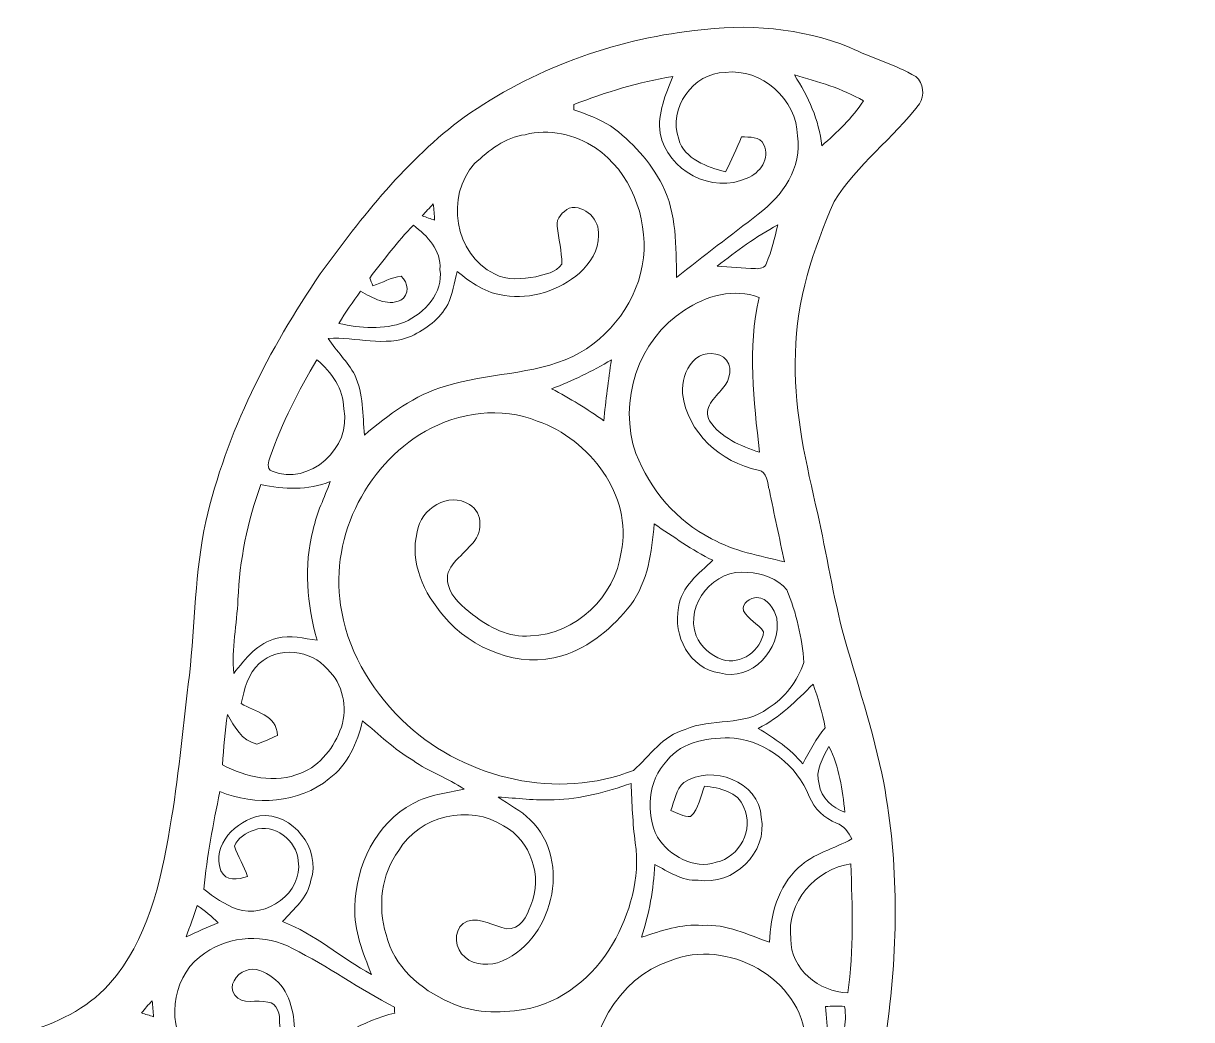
# Model space of a CAD drawing. Header units: centimetres. Extents: x -15.9 to 15.9, y -14 to 14.
# Drawn here: x -2.3 to 15.91, y -1.55 to 13.98 of the extents above; entities that cross this region are included whole.
import ezdxf

# ---------------------------------------------------------------- set-up
doc = ezdxf.new("R2010")
doc.units = ezdxf.units.CM
doc.header["$MEASUREMENT"] = 0
doc.layers.add('Layer 1', color=7, linetype='Continuous')

msp = doc.modelspace()

# ---------------------------------------------------------------- linework, layer by layer
at = {"layer": 'Layer 1', "color": 9, "lineweight": 9}
for points, knots in [([(8.15794, 13.86991), (8.97004, 13.98209), (9.8167, 13.914), (10.58082, 13.60532), (10.58082, 13.60532), (10.91772, 13.44375), (11.28461, 13.34074), (11.6074, 13.15271), (11.6074, 13.15271), (11.72664, 13.05393), (11.74534, 12.85426), (11.66526, 12.7262), (11.66526, 12.7262), (11.25357, 12.19104), (10.693, 11.78076), (10.33317, 11.20432), (10.33317, 11.20432), (10.01108, 10.45713), (9.73803, 9.66515), (9.73133, 8.84282), (9.73133, 8.84282), (9.69605, 8.04202), (9.86644, 7.25356), (10.0453, 6.47815), (10.0453, 6.47815), (10.19629, 5.83081), (10.29401, 5.17146), (10.46017, 4.52729), (10.46017, 4.52729), (10.67783, 3.73319), (10.94947, 2.95249), (11.10575, 2.14251), (11.10575, 2.14251), (11.34141, 0.89121), (11.33153, -0.39713), (11.15973, -1.65621), (11.15973, -1.65621), (11.05178, -2.51945), (10.83623, -3.3693), (10.50391, -4.17433), (10.50391, -4.17433), (10.15502, -5.06757), (9.63361, -5.89624), (8.95698, -6.57816), (8.95698, -6.57816), (8.31352, -7.26961), (7.47673, -7.75079), (6.60537, -8.09687), (6.60537, -8.09687), (6.98319, -8.42495), (7.33315, -8.79959), (7.52823, -9.26809), (7.52823, -9.26809), (7.84432, -10.04808), (7.91664, -10.94767), (7.63336, -11.74918), (7.63336, -11.74918), (7.49225, -12.19968), (7.19944, -12.57891), (6.9338, -12.96203), (6.9338, -12.96203), (7.54799, -12.98355), (8.16217, -12.9518), (8.77707, -12.95638), (8.77707, -12.95638), (10.64538, -12.88477), (12.51651, -12.94968), (14.38553, -12.91864), (14.38553, -12.91864), (14.66845, -12.90065), (14.95562, -12.74824), (15.06462, -12.47449), (15.06462, -12.47449), (15.27841, -11.95203), (15.12036, -11.29833), (14.67304, -10.94696), (14.67304, -10.94696), (14.25324, -10.65133), (13.5879, -10.89299), (13.43726, -11.37947), (13.43726, -11.37947), (13.35542, -11.7333), (13.76534, -12.06139), (14.09307, -11.99753), (14.09307, -11.99753), (14.29874, -11.94215), (14.19961, -11.66381), (14.26276, -11.5174), (14.26276, -11.5174), (14.29275, -11.22918), (14.73584, -11.17838), (14.8526, -11.4345), (14.8526, -11.4345), (15.05298, -11.88288), (14.79934, -12.51612), (14.30051, -12.62548), (14.30051, -12.62548), (13.56567, -12.84808), (12.737, -12.20744), (12.75993, -11.44191), (12.75993, -11.44191), (12.78427, -11.05491), (13.00722, -10.70531), (13.30462, -10.46754), (13.30462, -10.46754), (13.59954, -10.26328), (13.95725, -10.1518), (14.31568, -10.14404), (14.31568, -10.14404), (14.99442, -10.18531), (15.55463, -10.73318), (15.7215, -11.37418), (15.7215, -11.37418), (15.906, -11.95661), (15.83756, -12.64664), (15.42657, -13.11866), (15.42657, -13.11866), (15.10907, -13.50531), (14.57497, -13.58715), (14.10472, -13.5935), (14.10472, -13.5935), (12.39904, -13.60161), (10.69335, -13.58609), (8.98803, -13.59809), (8.98803, -13.59809), (4.61394, -13.70956), (0.2402, -13.86373), (-4.13495, -13.91312), (-4.13495, -13.91312), (-5.56159, -13.93852), (-6.98751, -13.83092), (-8.4138, -13.8923), (-8.4138, -13.8923), (-9.54833, -13.90783), (-10.71426, -14.01225), (-11.81916, -13.68804), (-11.81916, -13.68804), (-12.19698, -13.57092), (-12.56881, -13.41464), (-12.88031, -13.16664), (-12.88031, -13.16664), (-13.37173, -12.79869), (-13.70793, -12.25718), (-13.89385, -11.67827), (-13.89385, -11.67827), (-14.08928, -10.99917), (-14.15173, -10.22835), (-13.83564, -9.57642), (-13.83564, -9.57642), (-13.47369, -8.76644), (-12.72368, -8.19388), (-11.89748, -7.91731), (-11.89748, -7.91731), (-11.64877, -7.83863), (-11.38771, -7.81112), (-11.13936, -7.7321), (-11.13936, -7.7321), (-12.25413, -7.15566), (-13.20734, -6.18376), (-13.55659, -4.95574), (-13.55659, -4.95574), (-13.76261, -4.14576), (-13.65431, -3.29909), (-13.56329, -2.48065), (-13.56329, -2.48065), (-13.46169, -1.45442), (-13.42853, -0.3742), (-13.82717, 0.59735), (-13.82717, 0.59735), (-14.01591, 1.05878), (-14.32953, 1.49023), (-14.78355, 1.71848), (-14.78355, 1.71848), (-15.07918, 1.88675), (-15.40409, 2.00246), (-15.68455, 2.19614), (-15.68455, 2.19614), (-15.80343, 2.27516), (-15.85741, 2.4459), (-15.7872, 2.57326), (-15.7872, 2.57326), (-15.47852, 2.98812), (-15.06718, 3.33561), (-14.57612, 3.51376), (-14.57612, 3.51376), (-13.66983, 3.85984), (-12.7011, 4.04293), (-11.73132, 4.06445), (-11.73132, 4.06445), (-10.87548, 4.09232), (-10.01611, 3.893), (-9.25058, 3.5127), (-9.25058, 3.5127), (-8.81702, 3.27705), (-8.4145, 2.95496), (-8.1598, 2.52563), (-8.1598, 2.52563), (-7.82148, 2.01516), (-7.62393, 1.42955), (-7.30748, 0.90673), (-7.30748, 0.90673), (-6.97587, 0.34088), (-6.64673, -0.2465), (-6.14579, -0.68289), (-6.14579, -0.68289), (-5.06523, -1.63927), (-3.50666, -2.06366), (-2.10119, -1.69219), (-2.10119, -1.69219), (-1.62071, -1.53979), (-1.15927, -1.26814), (-0.85306, -0.86033), (-0.85306, -0.86033), (-0.3059, -0.16042), (-0.1341, 0.74305), (0.00701, 1.59853), (0.00701, 1.59853), (0.12731, 2.33584), (0.19187, 3.0802), (0.28394, 3.82138), (0.28394, 3.82138), (0.37319, 4.61972), (0.3672, 5.43076), (0.5397, 6.21816), (0.5397, 6.21816), (0.86109, 7.60881), (1.52501, 8.90138), (2.32229, 10.07684), (2.32229, 10.07684), (2.97669, 10.96972), (3.67096, 11.85907), (4.56913, 12.52088), (4.56913, 12.52088), (5.62359, 13.2656), (6.8763, 13.72562), (8.15794, 13.86991), (8.15794, 13.86991), (8.15794, 13.86991), (8.15794, 13.86991), (8.15794, 13.86991)], [0, 0, 0, 0, 0.01639344, 0.01639344, 0.01639344, 0.01639344, 0.03278689, 0.03278689, 0.03278689, 0.03278689, 0.04918033, 0.04918033, 0.04918033, 0.04918033, 0.06557377, 0.06557377, 0.06557377, 0.06557377, 0.08196721, 0.08196721, 0.08196721, 0.08196721, 0.09836066, 0.09836066, 0.09836066, 0.09836066, 0.1147541, 0.1147541, 0.1147541, 0.1147541, 0.13114754, 0.13114754, 0.13114754, 0.13114754, 0.14754098, 0.14754098, 0.14754098, 0.14754098, 0.16393443, 0.16393443, 0.16393443, 0.16393443, 0.18032787, 0.18032787, 0.18032787, 0.18032787, 0.19672131, 0.19672131, 0.19672131, 0.19672131, 0.21311475, 0.21311475, 0.21311475, 0.21311475, 0.2295082, 0.2295082, 0.2295082, 0.2295082, 0.24590164, 0.24590164, 0.24590164, 0.24590164, 0.26229508, 0.26229508, 0.26229508, 0.26229508, 0.27868852, 0.27868852, 0.27868852, 0.27868852, 0.29508197, 0.29508197, 0.29508197, 0.29508197, 0.31147541, 0.31147541, 0.31147541, 0.31147541, 0.32786885, 0.32786885, 0.32786885, 0.32786885, 0.3442623, 0.3442623, 0.3442623, 0.3442623, 0.36065574, 0.36065574, 0.36065574, 0.36065574, 0.37704918, 0.37704918, 0.37704918, 0.37704918, 0.39344262, 0.39344262, 0.39344262, 0.39344262, 0.40983607, 0.40983607, 0.40983607, 0.40983607, 0.42622951, 0.42622951, 0.42622951, 0.42622951, 0.44262295, 0.44262295, 0.44262295, 0.44262295, 0.45901639, 0.45901639, 0.45901639, 0.45901639, 0.47540984, 0.47540984, 0.47540984, 0.47540984, 0.49180328, 0.49180328, 0.49180328, 0.49180328, 0.50819672, 0.50819672, 0.50819672, 0.50819672, 0.52459016, 0.52459016, 0.52459016, 0.52459016, 0.54098361, 0.54098361, 0.54098361, 0.54098361, 0.55737705, 0.55737705, 0.55737705, 0.55737705, 0.57377049, 0.57377049, 0.57377049, 0.57377049, 0.59016393, 0.59016393, 0.59016393, 0.59016393, 0.60655738, 0.60655738, 0.60655738, 0.60655738, 0.62295082, 0.62295082, 0.62295082, 0.62295082, 0.63934426, 0.63934426, 0.63934426, 0.63934426, 0.6557377, 0.6557377, 0.6557377, 0.6557377, 0.67213115, 0.67213115, 0.67213115, 0.67213115, 0.68852459, 0.68852459, 0.68852459, 0.68852459, 0.70491803, 0.70491803, 0.70491803, 0.70491803, 0.72131148, 0.72131148, 0.72131148, 0.72131148, 0.73770492, 0.73770492, 0.73770492, 0.73770492, 0.75409836, 0.75409836, 0.75409836, 0.75409836, 0.7704918, 0.7704918, 0.7704918, 0.7704918, 0.78688525, 0.78688525, 0.78688525, 0.78688525, 0.80327869, 0.80327869, 0.80327869, 0.80327869, 0.81967213, 0.81967213, 0.81967213, 0.81967213, 0.83606557, 0.83606557, 0.83606557, 0.83606557, 0.85245902, 0.85245902, 0.85245902, 0.85245902, 0.86885246, 0.86885246, 0.86885246, 0.86885246, 0.8852459, 0.8852459, 0.8852459, 0.8852459, 0.90163934, 0.90163934, 0.90163934, 0.90163934, 0.91803279, 0.91803279, 0.91803279, 0.91803279, 0.93442623, 0.93442623, 0.93442623, 0.93442623, 0.95081967, 0.95081967, 0.95081967, 0.95081967, 0.96721311, 0.96721311, 0.96721311, 0.96721311, 1, 1, 1, 1]), ([(7.91029, 12.17869), (8.00025, 11.86154), (8.35444, 11.74513), (8.63984, 11.6654), (8.63984, 11.6654), (8.73544, 11.84285), (8.81305, 12.02911), (8.89031, 12.21538), (8.89031, 12.21538), (9.01413, 12.19986), (9.181, 12.2302), (9.2392, 12.09014), (9.2392, 12.09014), (9.34151, 11.87812), (9.1757, 11.64388), (8.97744, 11.5705), (8.97744, 11.5705), (8.4384, 11.3158), (7.72755, 11.68621), (7.61995, 12.269), (7.61995, 12.269), (7.57974, 12.57839), (7.70568, 12.87648), (7.82174, 13.15588), (7.82174, 13.15588), (7.29117, 13.06628), (6.7747, 12.9107), (6.27446, 12.71526), (6.27446, 12.71526), (6.27552, 12.6948), (6.27728, 12.65353), (6.27834, 12.63307), (6.27834, 12.63307), (6.47449, 12.56498), (6.67169, 12.49231), (6.84914, 12.38295), (6.84914, 12.38295), (7.18251, 12.14024), (7.46861, 11.82803), (7.657, 11.45902), (7.657, 11.45902), (7.88101, 11.01629), (7.86902, 10.50264), (7.87713, 10.01934), (7.87713, 10.01934), (8.29623, 10.35624), (8.72627, 10.67903), (9.15172, 11.00782), (9.15172, 11.00782), (9.52566, 11.28898), (9.83963, 11.73631), (9.76132, 12.22773), (9.76132, 12.22773), (9.75355, 12.79288), (9.20393, 13.28994), (8.63631, 13.21691), (8.63631, 13.21691), (8.1336, 13.2155), (7.7399, 12.65247), (7.91029, 12.17869), (7.91029, 12.17869), (7.91029, 12.17869), (7.91029, 12.17869), (7.91029, 12.17869)], [0, 0, 0, 0, 0.05882353, 0.05882353, 0.05882353, 0.05882353, 0.11764706, 0.11764706, 0.11764706, 0.11764706, 0.17647059, 0.17647059, 0.17647059, 0.17647059, 0.23529412, 0.23529412, 0.23529412, 0.23529412, 0.29411765, 0.29411765, 0.29411765, 0.29411765, 0.35294118, 0.35294118, 0.35294118, 0.35294118, 0.41176471, 0.41176471, 0.41176471, 0.41176471, 0.47058824, 0.47058824, 0.47058824, 0.47058824, 0.52941176, 0.52941176, 0.52941176, 0.52941176, 0.58823529, 0.58823529, 0.58823529, 0.58823529, 0.64705882, 0.64705882, 0.64705882, 0.64705882, 0.70588235, 0.70588235, 0.70588235, 0.70588235, 0.76470588, 0.76470588, 0.76470588, 0.76470588, 0.82352941, 0.82352941, 0.82352941, 0.82352941, 0.88235294, 0.88235294, 0.88235294, 0.88235294, 1, 1, 1, 1]), ([(9.7144, 13.17776), (9.93206, 12.84121), (10.09822, 12.47643), (10.1402, 12.07392), (10.1402, 12.07392), (10.38044, 12.28064), (10.61645, 12.50783), (10.79002, 12.77347), (10.79002, 12.77347), (10.45805, 12.96785), (10.08199, 13.07298), (9.7144, 13.17776), (9.7144, 13.17776), (9.7144, 13.17776), (9.7144, 13.17776), (9.7144, 13.17776)], [0, 0, 0, 0, 0.2, 0.2, 0.2, 0.2, 0.4, 0.4, 0.4, 0.4, 0.6, 0.6, 0.6, 0.6, 1, 1, 1, 1]), ([(5.51669, 12.24642), (5.20625, 12.20515), (4.9526, 11.99983), (4.72965, 11.79557), (4.72965, 11.79557), (4.27068, 11.29569), (4.41532, 10.37316), (5.03903, 10.07825), (5.03903, 10.07825), (5.23306, 9.96254), (5.47224, 10.00523), (5.68426, 10.02816), (5.68426, 10.02816), (5.82361, 10.07331), (6.00247, 10.09341), (6.08784, 10.22995), (6.08784, 10.22995), (6.09137, 10.43031), (6.0381, 10.62365), (6.01446, 10.8205), (6.01446, 10.8205), (5.99824, 10.94785), (6.10513, 11.0431), (6.20496, 11.10236), (6.20496, 11.10236), (6.45508, 11.15528), (6.68333, 10.91927), (6.65934, 10.67656), (6.65934, 10.67656), (6.66463, 10.44725), (6.52811, 10.23947), (6.36689, 10.08813), (6.36689, 10.08813), (6.04692, 9.81861), (5.61194, 9.67044), (5.19355, 9.73994), (5.19355, 9.73994), (4.91168, 9.77063), (4.67073, 9.93855), (4.45836, 10.11459), (4.45836, 10.11459), (4.41603, 9.94137), (4.38604, 9.76216), (4.31231, 9.59918), (4.31231, 9.59918), (4.18707, 9.37728), (3.9747, 9.21289), (3.74575, 9.10741), (3.74575, 9.10741), (3.33265, 8.92643), (2.87968, 9.10141), (2.44894, 9.0679), (2.44894, 9.0679), (2.57594, 8.8714), (2.75021, 8.70806), (2.86098, 8.50027), (2.86098, 8.50027), (2.99751, 8.20888), (2.9841, 7.87586), (3.01197, 7.56224), (3.01197, 7.56224), (3.38733, 7.88291), (3.7969, 8.18701), (4.27739, 8.32671), (4.27739, 8.32671), (4.92509, 8.53132), (5.63593, 8.49675), (6.25823, 8.78779), (6.25823, 8.78779), (6.84843, 9.07813), (7.28376, 9.66938), (7.36243, 10.32449), (7.36243, 10.32449), (7.42522, 10.96725), (7.16099, 11.67175), (6.61277, 12.03934), (6.61277, 12.03934), (6.29704, 12.25066), (5.88817, 12.34802), (5.51669, 12.24642), (5.51669, 12.24642), (5.51669, 12.24642), (5.51669, 12.24642), (5.51669, 12.24642)], [0, 0, 0, 0, 0.04545455, 0.04545455, 0.04545455, 0.04545455, 0.09090909, 0.09090909, 0.09090909, 0.09090909, 0.13636364, 0.13636364, 0.13636364, 0.13636364, 0.18181818, 0.18181818, 0.18181818, 0.18181818, 0.22727273, 0.22727273, 0.22727273, 0.22727273, 0.27272727, 0.27272727, 0.27272727, 0.27272727, 0.31818182, 0.31818182, 0.31818182, 0.31818182, 0.36363636, 0.36363636, 0.36363636, 0.36363636, 0.40909091, 0.40909091, 0.40909091, 0.40909091, 0.45454545, 0.45454545, 0.45454545, 0.45454545, 0.5, 0.5, 0.5, 0.5, 0.54545455, 0.54545455, 0.54545455, 0.54545455, 0.59090909, 0.59090909, 0.59090909, 0.59090909, 0.63636364, 0.63636364, 0.63636364, 0.63636364, 0.68181818, 0.68181818, 0.68181818, 0.68181818, 0.72727273, 0.72727273, 0.72727273, 0.72727273, 0.77272727, 0.77272727, 0.77272727, 0.77272727, 0.81818182, 0.81818182, 0.81818182, 0.81818182, 0.86363636, 0.86363636, 0.86363636, 0.86363636, 0.90909091, 0.90909091, 0.90909091, 0.90909091, 1, 1, 1, 1]), ([(3.91438, 10.9796), (3.97823, 10.95773), (4.04244, 10.93621), (4.10699, 10.91504), (4.10699, 10.91504), (4.10241, 10.999), (4.095, 11.08261), (4.08406, 11.16587), (4.08406, 11.16587), (4.0255, 11.10589), (3.96871, 11.04345), (3.91438, 10.9796), (3.91438, 10.9796), (3.91438, 10.9796), (3.91438, 10.9796), (3.91438, 10.9796)], [0, 0, 0, 0, 0.2, 0.2, 0.2, 0.2, 0.4, 0.4, 0.4, 0.4, 0.6, 0.6, 0.6, 0.6, 1, 1, 1, 1]), ([(3.77468, 10.83496), (3.52667, 10.57849), (3.30936, 10.29486), (3.09452, 10.01122), (3.09452, 10.01122), (3.1111, 9.97136), (3.12804, 9.9315), (3.14532, 9.89163), (3.14532, 9.89163), (3.29243, 9.93643), (3.4286, 10.02569), (3.58453, 10.0398), (3.58453, 10.0398), (3.69848, 9.94737), (3.71788, 9.74417), (3.57889, 9.66515), (3.57889, 9.66515), (3.35946, 9.56566), (3.14003, 9.70431), (2.952, 9.80625), (2.952, 9.80625), (2.83135, 9.64432), (2.7174, 9.47712), (2.61404, 9.3039), (2.61404, 9.3039), (2.94918, 9.22806), (3.31007, 9.20089), (3.63851, 9.32331), (3.63851, 9.32331), (3.9486, 9.46583), (4.24458, 9.77945), (4.18954, 10.14634), (4.18954, 10.14634), (4.21247, 10.44267), (3.99234, 10.67056), (3.77468, 10.83496), (3.77468, 10.83496), (3.77468, 10.83496), (3.77468, 10.83496), (3.77468, 10.83496)], [0, 0, 0, 0, 0.09090909, 0.09090909, 0.09090909, 0.09090909, 0.18181818, 0.18181818, 0.18181818, 0.18181818, 0.27272727, 0.27272727, 0.27272727, 0.27272727, 0.36363636, 0.36363636, 0.36363636, 0.36363636, 0.45454545, 0.45454545, 0.45454545, 0.45454545, 0.54545455, 0.54545455, 0.54545455, 0.54545455, 0.63636364, 0.63636364, 0.63636364, 0.63636364, 0.72727273, 0.72727273, 0.72727273, 0.72727273, 0.81818182, 0.81818182, 0.81818182, 0.81818182, 1, 1, 1, 1]), ([(8.51072, 10.19855), (8.70898, 10.18338), (8.90795, 10.16609), (9.10797, 10.15797), (9.10797, 10.15797), (9.17288, 10.15445), (9.25473, 10.17174), (9.27836, 10.24194), (9.27836, 10.24194), (9.36021, 10.43279), (9.40889, 10.6367), (9.45369, 10.83884), (9.45369, 10.83884), (9.11714, 10.66139), (8.81234, 10.4289), (8.51072, 10.19855), (8.51072, 10.19855), (8.51072, 10.19855), (8.51072, 10.19855), (8.51072, 10.19855)], [0, 0, 0, 0, 0.16666667, 0.16666667, 0.16666667, 0.16666667, 0.33333333, 0.33333333, 0.33333333, 0.33333333, 0.5, 0.5, 0.5, 0.5, 0.66666667, 0.66666667, 0.66666667, 0.66666667, 1, 1, 1, 1]), ([(8.00272, 9.51028), (7.27459, 9.05273), (6.96273, 8.08082), (7.24354, 7.27614), (7.24354, 7.27614), (7.46262, 6.7131), (7.88101, 6.22274), (8.42323, 5.94828), (8.42323, 5.94828), (8.77389, 5.75355), (9.17218, 5.68088), (9.55776, 5.58668), (9.55776, 5.58668), (9.48227, 5.95992), (9.3976, 6.3314), (9.32422, 6.70534), (9.32422, 6.70534), (9.28965, 6.80941), (9.29706, 6.99497), (9.15172, 7.01861), (9.15172, 7.01861), (8.56716, 7.12938), (8.04399, 7.60598), (7.9692, 8.21029), (7.9692, 8.21029), (7.96003, 8.38809), (8.00413, 8.57999), (8.1336, 8.70912), (8.1336, 8.70912), (8.24155, 8.85094), (8.46274, 8.87069), (8.60914, 8.78002), (8.60914, 8.78002), (8.76507, 8.65973), (8.71992, 8.4142), (8.5915, 8.2872), (8.5915, 8.2872), (8.4832, 8.15103), (8.27542, 7.98169), (8.39148, 7.78696), (8.39148, 7.78696), (8.56046, 7.52273), (8.88114, 7.39008), (9.169, 7.29695), (9.169, 7.29695), (9.08257, 8.09776), (8.98203, 8.91373), (9.16371, 9.71029), (9.16371, 9.71029), (8.77777, 9.85776), (8.33468, 9.735), (8.00272, 9.51028), (8.00272, 9.51028), (8.00272, 9.51028), (8.00272, 9.51028), (8.00272, 9.51028)], [0, 0, 0, 0, 0.06666667, 0.06666667, 0.06666667, 0.06666667, 0.13333333, 0.13333333, 0.13333333, 0.13333333, 0.2, 0.2, 0.2, 0.2, 0.26666667, 0.26666667, 0.26666667, 0.26666667, 0.33333333, 0.33333333, 0.33333333, 0.33333333, 0.4, 0.4, 0.4, 0.4, 0.46666667, 0.46666667, 0.46666667, 0.46666667, 0.53333333, 0.53333333, 0.53333333, 0.53333333, 0.6, 0.6, 0.6, 0.6, 0.66666667, 0.66666667, 0.66666667, 0.66666667, 0.73333333, 0.73333333, 0.73333333, 0.73333333, 0.8, 0.8, 0.8, 0.8, 0.86666667, 0.86666667, 0.86666667, 0.86666667, 1, 1, 1, 1]), ([(2.27255, 8.73805), (1.97833, 8.25933), (1.73209, 7.75027), (1.54124, 7.22181), (1.54124, 7.22181), (1.52078, 7.14702), (1.47527, 7.03801), (1.57229, 6.99921), (1.57229, 6.99921), (2.15049, 6.76143), (2.82324, 7.36998), (2.68989, 7.97181), (2.68989, 7.97181), (2.68847, 8.28438), (2.49939, 8.54261), (2.27255, 8.73805), (2.27255, 8.73805), (2.27255, 8.73805), (2.27255, 8.73805), (2.27255, 8.73805)], [0, 0, 0, 0, 0.16666667, 0.16666667, 0.16666667, 0.16666667, 0.33333333, 0.33333333, 0.33333333, 0.33333333, 0.5, 0.5, 0.5, 0.5, 0.66666667, 0.66666667, 0.66666667, 0.66666667, 1, 1, 1, 1]), ([(5.9305, 8.28543), (6.21131, 8.13374), (6.48613, 7.97252), (6.74436, 7.78449), (6.74436, 7.78449), (6.77188, 8.1034), (6.81668, 8.41984), (6.86113, 8.73664), (6.86113, 8.73664), (6.56444, 8.55848), (6.2547, 8.40713), (5.9305, 8.28543), (5.9305, 8.28543), (5.9305, 8.28543), (5.9305, 8.28543), (5.9305, 8.28543)], [0, 0, 0, 0, 0.2, 0.2, 0.2, 0.2, 0.4, 0.4, 0.4, 0.4, 0.6, 0.6, 0.6, 0.6, 1, 1, 1, 1]), ([(3.96518, 7.62292), (3.00492, 7.07788), (2.44224, 5.89501), (2.65814, 4.80774), (2.65814, 4.80774), (2.78055, 4.12301), (3.17742, 3.50882), (3.6819, 3.04104), (3.6819, 3.04104), (4.61429, 2.19755), (6.02328, 1.86947), (7.2065, 2.33654), (7.2065, 2.33654), (7.4605, 2.56091), (7.66264, 2.88088), (8.01048, 2.97366), (8.01048, 2.97366), (8.42252, 3.15428), (8.93511, 3.01882), (9.30482, 3.30386), (9.30482, 3.30386), (9.5694, 3.46437), (9.75814, 3.7286), (9.86362, 4.01577), (9.86362, 4.01577), (9.83011, 4.40346), (9.74826, 4.79152), (9.59586, 5.15065), (9.59586, 5.15065), (9.45299, 5.32916), (9.20992, 5.41241), (8.98697, 5.42017), (8.98697, 5.42017), (8.47297, 5.49778), (7.9999, 4.92204), (8.18122, 4.43592), (8.18122, 4.43592), (8.2539, 4.26165), (8.413, 4.13007), (8.58798, 4.0648), (8.58798, 4.0648), (8.87725, 3.97202), (9.20005, 4.20662), (9.23497, 4.4966), (9.23497, 4.4966), (9.14819, 4.62324), (8.99014, 4.68781), (8.91959, 4.82503), (8.91959, 4.82503), (8.88995, 4.94533), (9.02683, 5.02576), (9.12949, 5.03141), (9.12949, 5.03141), (9.29741, 5.02259), (9.39654, 4.85255), (9.44135, 4.70897), (9.44135, 4.70897), (9.51014, 4.22602), (9.05188, 3.71343), (8.54635, 3.85455), (8.54635, 3.85455), (8.08809, 3.9191), (7.80975, 4.44298), (7.90994, 4.87619), (7.90994, 4.87619), (7.94839, 5.20038), (8.22532, 5.40148), (8.44334, 5.61208), (8.44334, 5.61208), (8.11702, 5.76484), (7.8288, 5.98356), (7.52717, 6.17794), (7.52717, 6.17794), (7.49437, 5.74155), (7.43087, 5.27836), (7.1624, 4.91782), (7.1624, 4.91782), (6.88865, 4.56187), (6.52387, 4.25706), (6.09137, 4.11913), (6.09137, 4.11913), (5.42674, 3.92369), (4.68449, 4.21896), (4.25022, 4.73931), (4.25022, 4.73931), (3.94154, 5.09314), (3.71118, 5.58139), (3.83641, 6.05694), (3.83641, 6.05694), (3.88192, 6.41218), (4.33101, 6.69582), (4.64957, 6.47851), (4.64957, 6.47851), (4.87464, 6.35327), (4.85312, 6.01249), (4.67461, 5.85409), (4.67461, 5.85409), (4.53244, 5.66677), (4.23611, 5.51154), (4.31937, 5.23179), (4.31937, 5.23179), (4.36629, 5.02752), (4.54444, 4.891), (4.6979, 4.76436), (4.6979, 4.76436), (4.95331, 4.56645), (5.26728, 4.40276), (5.6003, 4.4324), (5.6003, 4.4324), (6.3048, 4.45462), (6.91934, 5.04693), (7.01424, 5.73697), (7.01424, 5.73697), (7.19486, 6.63126), (6.52458, 7.49451), (5.70649, 7.78131), (5.70649, 7.78131), (5.14628, 8.01309), (4.48341, 7.91925), (3.96518, 7.62292), (3.96518, 7.62292), (3.96518, 7.62292), (3.96518, 7.62292), (3.96518, 7.62292)], [0, 0, 0, 0, 0.03125, 0.03125, 0.03125, 0.03125, 0.0625, 0.0625, 0.0625, 0.0625, 0.09375, 0.09375, 0.09375, 0.09375, 0.125, 0.125, 0.125, 0.125, 0.15625, 0.15625, 0.15625, 0.15625, 0.1875, 0.1875, 0.1875, 0.1875, 0.21875, 0.21875, 0.21875, 0.21875, 0.25, 0.25, 0.25, 0.25, 0.28125, 0.28125, 0.28125, 0.28125, 0.3125, 0.3125, 0.3125, 0.3125, 0.34375, 0.34375, 0.34375, 0.34375, 0.375, 0.375, 0.375, 0.375, 0.40625, 0.40625, 0.40625, 0.40625, 0.4375, 0.4375, 0.4375, 0.4375, 0.46875, 0.46875, 0.46875, 0.46875, 0.5, 0.5, 0.5, 0.5, 0.53125, 0.53125, 0.53125, 0.53125, 0.5625, 0.5625, 0.5625, 0.5625, 0.59375, 0.59375, 0.59375, 0.59375, 0.625, 0.625, 0.625, 0.625, 0.65625, 0.65625, 0.65625, 0.65625, 0.6875, 0.6875, 0.6875, 0.6875, 0.71875, 0.71875, 0.71875, 0.71875, 0.75, 0.75, 0.75, 0.75, 0.78125, 0.78125, 0.78125, 0.78125, 0.8125, 0.8125, 0.8125, 0.8125, 0.84375, 0.84375, 0.84375, 0.84375, 0.875, 0.875, 0.875, 0.875, 0.90625, 0.90625, 0.90625, 0.90625, 0.9375, 0.9375, 0.9375, 0.9375, 1, 1, 1, 1]), ([(1.39837, 6.79142), (1.18635, 6.21675), (1.06605, 5.61032), (1.041, 4.99824), (1.041, 4.99824), (1.02513, 4.61513), (0.9387, 4.23167), (0.9768, 3.84714), (0.9768, 3.84714), (1.15319, 4.07856), (1.3518, 4.32833), (1.6506, 4.39571), (1.6506, 4.39571), (1.85909, 4.45179), (2.06723, 4.39006), (2.27467, 4.36678), (2.27467, 4.36678), (2.11803, 4.92628), (2.06053, 5.52177), (2.21505, 6.08939), (2.21505, 6.08939), (2.26338, 6.35257), (2.39214, 6.58787), (2.47857, 6.83799), (2.47857, 6.83799), (2.13391, 6.70146), (1.75608, 6.71205), (1.39837, 6.79142), (1.39837, 6.79142), (1.39837, 6.79142), (1.39837, 6.79142), (1.39837, 6.79142)], [0, 0, 0, 0, 0.11111111, 0.11111111, 0.11111111, 0.11111111, 0.22222222, 0.22222222, 0.22222222, 0.22222222, 0.33333333, 0.33333333, 0.33333333, 0.33333333, 0.44444444, 0.44444444, 0.44444444, 0.44444444, 0.55555556, 0.55555556, 0.55555556, 0.55555556, 0.66666667, 0.66666667, 0.66666667, 0.66666667, 0.77777778, 0.77777778, 0.77777778, 0.77777778, 1, 1, 1, 1]), ([(1.37367, 4.00412), (1.1927, 3.84643), (1.14296, 3.59949), (1.0918, 3.37724), (1.0918, 3.37724), (1.30735, 3.24424), (1.64849, 3.20508), (1.65484, 2.87982), (1.65484, 2.87982), (1.54865, 2.8329), (1.44387, 2.7814), (1.33345, 2.74682), (1.33345, 2.74682), (1.09533, 2.79903), (0.98597, 3.0174), (0.87978, 3.20931), (0.87978, 3.20931), (0.8371, 2.94967), (0.81699, 2.68685), (0.79864, 2.42438), (0.79864, 2.42438), (1.16765, 2.22612), (1.62062, 2.12347), (2.01961, 2.29421), (2.01961, 2.29421), (2.33323, 2.41063), (2.54172, 2.70414), (2.65249, 3.00823), (2.65249, 3.00823), (2.75444, 3.31762), (2.67648, 3.68803), (2.43553, 3.91275), (2.43553, 3.91275), (2.17906, 4.2172), (1.67353, 4.274), (1.37367, 4.00412), (1.37367, 4.00412), (1.37367, 4.00412), (1.37367, 4.00412), (1.37367, 4.00412)], [0, 0, 0, 0, 0.09090909, 0.09090909, 0.09090909, 0.09090909, 0.18181818, 0.18181818, 0.18181818, 0.18181818, 0.27272727, 0.27272727, 0.27272727, 0.27272727, 0.36363636, 0.36363636, 0.36363636, 0.36363636, 0.45454545, 0.45454545, 0.45454545, 0.45454545, 0.54545455, 0.54545455, 0.54545455, 0.54545455, 0.63636364, 0.63636364, 0.63636364, 0.63636364, 0.72727273, 0.72727273, 0.72727273, 0.72727273, 0.81818182, 0.81818182, 0.81818182, 0.81818182, 1, 1, 1, 1]), ([(9.15136, 2.99024), (9.4036, 2.83431), (9.65619, 2.67309), (9.84351, 2.4385), (9.84351, 2.4385), (9.94652, 2.63499), (10.05306, 2.83043), (10.19629, 3.00153), (10.19629, 3.00153), (10.14549, 3.23154), (10.08552, 3.45943), (10.00579, 3.68063), (10.00579, 3.68063), (9.74615, 3.42098), (9.48368, 3.15746), (9.15136, 2.99024), (9.15136, 2.99024), (9.15136, 2.99024), (9.15136, 2.99024), (9.15136, 2.99024)], [0, 0, 0, 0, 0.16666667, 0.16666667, 0.16666667, 0.16666667, 0.33333333, 0.33333333, 0.33333333, 0.33333333, 0.5, 0.5, 0.5, 0.5, 0.66666667, 0.66666667, 0.66666667, 0.66666667, 1, 1, 1, 1]), ([(2.98128, 3.10772), (2.90296, 2.76552), (2.75409, 2.42227), (2.46305, 2.20813), (2.46305, 2.20813), (1.98892, 1.81655), (1.31476, 1.78021), (0.75878, 2.00423), (0.75878, 2.00423), (0.65224, 1.50328), (0.56087, 0.99599), (0.50972, 0.48622), (0.50972, 0.48622), (0.666, 0.35816), (0.83498, 0.24175), (1.02654, 0.17225), (1.02654, 0.17225), (1.48303, 0.01879), (2.05559, 0.43013), (1.98186, 0.92508), (1.98186, 0.92508), (1.95822, 1.24293), (1.6058, 1.51951), (1.29324, 1.40521), (1.29324, 1.40521), (1.16694, 1.36429), (1.03465, 1.2828), (0.98809, 1.15227), (0.98809, 1.15227), (1.03712, 0.98823), (1.14366, 0.84782), (1.18705, 0.6806), (1.18705, 0.6806), (1.04453, 0.6351), (0.84768, 0.59876), (0.77607, 0.77233), (0.77607, 0.77233), (0.6219, 1.17379), (1.01243, 1.55514), (1.38249, 1.62675), (1.38249, 1.62675), (1.89402, 1.68602), (2.34275, 1.10535), (2.1773, 0.62345), (2.1773, 0.62345), (2.13285, 0.34864), (1.90813, 0.17543), (1.73703, -0.02107), (1.73703, -0.02107), (2.24539, -0.21369), (2.64896, -0.59257), (3.12451, -0.84551), (3.12451, -0.84551), (2.98622, -0.50826), (2.84546, -0.16148), (2.86416, 0.21106), (2.86416, 0.21106), (2.87509, 0.84782), (3.18977, 1.51351), (3.76974, 1.81761), (3.76974, 1.81761), (4.01245, 1.9566), (4.29644, 1.98518), (4.56525, 2.04162), (4.56525, 2.04162), (4.31372, 2.2166), (4.01527, 2.31044), (3.76797, 2.49282), (3.76797, 2.49282), (3.47764, 2.6611), (3.24022, 2.89817), (2.98128, 3.10772), (2.98128, 3.10772), (2.98128, 3.10772), (2.98128, 3.10772), (2.98128, 3.10772)], [0, 0, 0, 0, 0.05, 0.05, 0.05, 0.05, 0.1, 0.1, 0.1, 0.1, 0.15, 0.15, 0.15, 0.15, 0.2, 0.2, 0.2, 0.2, 0.25, 0.25, 0.25, 0.25, 0.3, 0.3, 0.3, 0.3, 0.35, 0.35, 0.35, 0.35, 0.4, 0.4, 0.4, 0.4, 0.45, 0.45, 0.45, 0.45, 0.5, 0.5, 0.5, 0.5, 0.55, 0.55, 0.55, 0.55, 0.6, 0.6, 0.6, 0.6, 0.65, 0.65, 0.65, 0.65, 0.7, 0.7, 0.7, 0.7, 0.75, 0.75, 0.75, 0.75, 0.8, 0.8, 0.8, 0.8, 0.85, 0.85, 0.85, 0.85, 0.9, 0.9, 0.9, 0.9, 1, 1, 1, 1]), ([(7.72755, 2.484), (7.42557, 2.17285), (7.39171, 1.67085), (7.57903, 1.29338), (7.57903, 1.29338), (7.772, 1.00622), (8.14348, 0.78185), (8.49484, 0.90391), (8.49484, 0.90391), (8.85785, 0.98152), (9.09069, 1.4172), (8.92629, 1.75728), (8.92629, 1.75728), (8.83986, 2.00952), (8.54317, 2.06173), (8.31422, 2.09101), (8.31422, 2.09101), (8.24402, 1.93226), (8.23097, 1.73717), (8.09691, 1.61441), (8.09691, 1.61441), (7.98579, 1.61405), (7.8863, 1.66944), (7.78717, 1.71107), (7.78717, 1.71107), (7.8482, 1.8543), (7.86372, 2.04091), (7.99178, 2.1464), (7.99178, 2.1464), (8.4257, 2.43955), (9.16583, 2.16509), (9.19758, 1.60629), (9.19758, 1.60629), (9.30553, 1.05314), (8.75943, 0.52962), (8.21333, 0.62416), (8.21333, 0.62416), (7.95933, 0.60934), (7.75013, 0.75892), (7.53635, 0.86899), (7.53635, 0.86899), (7.52188, 0.48199), (7.44886, 0.10205), (7.33174, -0.26625), (7.33174, -0.26625), (7.64006, -0.16642), (7.95157, -0.05141), (8.28318, -0.08245), (8.28318, -0.08245), (8.65606, -0.05353), (8.98838, -0.22639), (9.3281, -0.34492), (9.3281, -0.34492), (9.33551, 0.07771), (9.45828, 0.52609), (9.7779, 0.82066), (9.7779, 0.82066), (10.01285, 1.04185), (10.33423, 1.11523), (10.61045, 1.26763), (10.61045, 1.26763), (10.55577, 1.37099), (10.48592, 1.47188), (10.37162, 1.51316), (10.37162, 1.51316), (10.1843, 1.59465), (10.02096, 1.73506), (9.94617, 1.92908), (9.94617, 1.92908), (9.75285, 2.41098), (9.29353, 2.77998), (8.7753, 2.83925), (8.7753, 2.83925), (8.40524, 2.85407), (7.9685, 2.8015), (7.72755, 2.484), (7.72755, 2.484), (7.72755, 2.484), (7.72755, 2.484), (7.72755, 2.484)], [0, 0, 0, 0, 0.04761905, 0.04761905, 0.04761905, 0.04761905, 0.0952381, 0.0952381, 0.0952381, 0.0952381, 0.14285714, 0.14285714, 0.14285714, 0.14285714, 0.19047619, 0.19047619, 0.19047619, 0.19047619, 0.23809524, 0.23809524, 0.23809524, 0.23809524, 0.28571429, 0.28571429, 0.28571429, 0.28571429, 0.33333333, 0.33333333, 0.33333333, 0.33333333, 0.38095238, 0.38095238, 0.38095238, 0.38095238, 0.42857143, 0.42857143, 0.42857143, 0.42857143, 0.47619048, 0.47619048, 0.47619048, 0.47619048, 0.52380952, 0.52380952, 0.52380952, 0.52380952, 0.57142857, 0.57142857, 0.57142857, 0.57142857, 0.61904762, 0.61904762, 0.61904762, 0.61904762, 0.66666667, 0.66666667, 0.66666667, 0.66666667, 0.71428571, 0.71428571, 0.71428571, 0.71428571, 0.76190476, 0.76190476, 0.76190476, 0.76190476, 0.80952381, 0.80952381, 0.80952381, 0.80952381, 0.85714286, 0.85714286, 0.85714286, 0.85714286, 0.9047619, 0.9047619, 0.9047619, 0.9047619, 1, 1, 1, 1]), ([(10.24991, 2.70978), (10.16031, 2.5274), (10.03049, 2.33478), (10.09928, 2.11958), (10.09928, 2.11958), (10.12679, 1.9058), (10.30989, 1.75411), (10.50144, 1.68179), (10.50144, 1.68179), (10.46087, 2.03104), (10.41678, 2.3951), (10.24991, 2.70978), (10.24991, 2.70978), (10.24991, 2.70978), (10.24991, 2.70978), (10.24991, 2.70978)], [0, 0, 0, 0, 0.2, 0.2, 0.2, 0.2, 0.4, 0.4, 0.4, 0.4, 0.6, 0.6, 0.6, 0.6, 1, 1, 1, 1]), ([(5.9686, 1.87864), (5.67685, 1.86417), (5.38687, 1.90368), (5.09654, 1.91991), (5.09654, 1.91991), (5.26305, 1.8035), (5.45002, 1.71283), (5.59395, 1.56678), (5.59395, 1.56678), (6.26352, 0.93178), (5.94885, -0.36644), (5.0863, -0.66384), (5.0863, -0.66384), (4.89545, -0.71075), (4.65415, -0.68782), (4.52715, -0.52202), (4.52715, -0.52202), (4.40297, -0.36962), (4.41356, -0.09163), (4.61711, -0.01402), (4.61711, -0.01402), (4.82772, 0.05054), (5.02422, -0.09762), (5.22742, -0.1322), (5.22742, -0.1322), (5.43062, -0.16148), (5.5555, 0.06853), (5.60348, 0.23399), (5.60348, 0.23399), (5.79398, 0.67743), (5.60912, 1.24258), (5.18014, 1.47118), (5.18014, 1.47118), (4.65204, 1.81478), (3.86675, 1.63169), (3.54784, 1.087), (3.54784, 1.087), (3.26985, 0.71553), (3.21729, 0.21529), (3.34958, -0.22251), (3.34958, -0.22251), (3.46564, -0.71851), (3.88474, -1.08152), (4.337, -1.27802), (4.337, -1.27802), (4.69437, -1.45442), (5.11135, -1.45054), (5.49659, -1.39127), (5.49659, -1.39127), (6.08502, -1.29107), (6.58667, -0.88291), (6.87912, -0.3735), (6.87912, -0.3735), (7.14829, 0.1017), (7.31692, 0.65556), (7.23366, 1.20554), (7.23366, 1.20554), (7.19098, 1.51281), (7.18427, 1.82396), (7.16875, 2.13299), (7.16875, 2.13299), (6.78175, 1.99858), (6.381, 1.88781), (5.9686, 1.87864), (5.9686, 1.87864), (5.9686, 1.87864), (5.9686, 1.87864), (5.9686, 1.87864)], [0, 0, 0, 0, 0.05555556, 0.05555556, 0.05555556, 0.05555556, 0.11111111, 0.11111111, 0.11111111, 0.11111111, 0.16666667, 0.16666667, 0.16666667, 0.16666667, 0.22222222, 0.22222222, 0.22222222, 0.22222222, 0.27777778, 0.27777778, 0.27777778, 0.27777778, 0.33333333, 0.33333333, 0.33333333, 0.33333333, 0.38888889, 0.38888889, 0.38888889, 0.38888889, 0.44444444, 0.44444444, 0.44444444, 0.44444444, 0.5, 0.5, 0.5, 0.5, 0.55555556, 0.55555556, 0.55555556, 0.55555556, 0.61111111, 0.61111111, 0.61111111, 0.61111111, 0.66666667, 0.66666667, 0.66666667, 0.66666667, 0.72222222, 0.72222222, 0.72222222, 0.72222222, 0.77777778, 0.77777778, 0.77777778, 0.77777778, 0.83333333, 0.83333333, 0.83333333, 0.83333333, 0.88888889, 0.88888889, 0.88888889, 0.88888889, 1, 1, 1, 1]), ([(9.66007, -0.29377), (9.64807, -0.76049), (10.10139, -1.12138), (10.54554, -1.13091), (10.54554, -1.13091), (10.64749, -0.46663), (10.61469, 0.20965), (10.59528, 0.87851), (10.59528, 0.87851), (10.04671, 0.80655), (9.58316, 0.26856), (9.66007, -0.29377), (9.66007, -0.29377), (9.66007, -0.29377), (9.66007, -0.29377), (9.66007, -0.29377)], [0, 0, 0, 0, 0.2, 0.2, 0.2, 0.2, 0.4, 0.4, 0.4, 0.4, 0.6, 0.6, 0.6, 0.6, 1, 1, 1, 1]), ([(0.40741, 0.22764), (0.35167, 0.0643), (0.29064, -0.09692), (0.23526, -0.26025), (0.23526, -0.26025), (0.3993, -0.18511), (0.56228, -0.1068), (0.73126, -0.04224), (0.73126, -0.04224), (0.63531, 0.06148), (0.52171, 0.1465), (0.40741, 0.22764), (0.40741, 0.22764), (0.40741, 0.22764), (0.40741, 0.22764), (0.40741, 0.22764)], [0, 0, 0, 0, 0.2, 0.2, 0.2, 0.2, 0.4, 0.4, 0.4, 0.4, 0.6, 0.6, 0.6, 0.6, 1, 1, 1, 1]), ([(0.52489, -0.51179), (0.04617, -0.82189), (-0.0893, -1.53344), (0.22256, -2.00439), (0.22256, -2.00439), (0.3933, -2.21642), (0.65118, -2.42738), (0.94364, -2.3734), (0.94364, -2.3734), (1.35568, -2.40092), (1.75926, -2.0238), (1.68835, -1.60082), (1.68835, -1.60082), (1.70105, -1.48229), (1.65519, -1.28437), (1.50596, -1.2752), (1.50596, -1.2752), (1.34122, -1.23357), (1.10627, -1.32601), (0.9902, -1.16654), (0.9902, -1.16654), (0.8819, -1.03072), (1.01525, -0.83387), (1.15812, -0.7873), (1.15812, -0.7873), (1.30559, -0.72417), (1.46328, -0.8046), (1.58146, -0.89243), (1.58146, -0.89243), (1.84075, -1.08293), (1.92224, -1.43255), (1.92365, -1.7377), (1.92365, -1.7377), (1.91589, -2.17867), (1.5617, -2.56143), (1.13484, -2.64081), (1.13484, -2.64081), (0.76125, -2.73183), (0.41235, -2.55861), (0.08956, -2.39951), (0.08956, -2.39951), (-0.00957, -2.68843), (-0.14892, -3.00064), (-0.43185, -3.14987), (-0.43185, -3.14987), (-0.67068, -3.31285), (-0.97689, -3.34107), (-1.25664, -3.31038), (-1.25664, -3.31038), (-1.60342, -3.27687), (-1.85001, -3.00346), (-2.13576, -2.83554), (-2.13576, -2.83554), (-2.18833, -3.22677), (-2.24477, -3.6233), (-2.20985, -4.01911), (-2.20985, -4.01911), (-2.17951, -4.27523), (-1.97807, -4.48866), (-1.73783, -4.56874), (-1.73783, -4.56874), (-1.42068, -4.68197), (-1.0224, -4.44562), (-0.99276, -4.10659), (-0.99276, -4.10659), (-0.95995, -3.93762), (-1.0806, -3.80639), (-1.18397, -3.69525), (-1.18397, -3.69525), (-1.33496, -3.57426), (-1.57626, -3.6106), (-1.69056, -3.7637), (-1.69056, -3.7637), (-1.7149, -3.84871), (-1.67292, -3.93338), (-1.66339, -4.0177), (-1.66339, -4.0177), (-1.64117, -4.1006), (-1.70361, -4.16975), (-1.73889, -4.23854), (-1.73889, -4.23854), (-1.79992, -4.19126), (-1.92198, -4.09672), (-1.98301, -4.04944), (-1.98301, -4.04944), (-1.92198, -3.91151), (-1.89517, -3.7443), (-1.78334, -3.63458), (-1.78334, -3.63458), (-1.63835, -3.52346), (-1.45314, -3.43597), (-1.26546, -3.49171), (-1.26546, -3.49171), (-0.8827, -3.57885), (-0.70172, -4.08014), (-0.90245, -4.40964), (-0.90245, -4.40964), (-1.03404, -4.64988), (-1.31696, -4.7416), (-1.56109, -4.82344), (-1.56109, -4.82344), (-1.41715, -5.09261), (-1.30003, -5.38225), (-1.27287, -5.68846), (-1.27287, -5.68846), (-0.96701, -5.51771), (-0.63787, -5.34026), (-0.27627, -5.35967), (-0.27627, -5.35967), (0.01019, -5.38577), (0.30758, -5.43128), (0.55452, -5.59038), (0.55452, -5.59038), (0.87237, -5.77136), (1.07769, -6.08498), (1.27137, -6.38484), (1.27137, -6.38484), (1.3839, -6.20528), (1.44176, -5.99925), (1.51796, -5.80346), (1.51796, -5.80346), (1.6499, -5.41646), (1.85945, -5.02065), (1.75538, -4.60155), (1.75538, -4.60155), (1.6827, -4.39411), (1.57546, -4.17081), (1.36732, -4.07097), (1.36732, -4.07097), (1.02301, -3.85683), (0.48185, -3.96408), (0.30899, -4.35072), (0.30899, -4.35072), (0.15976, -4.64176), (0.31816, -5.01677), (0.60321, -5.15153), (0.60321, -5.15153), (0.78665, -5.19986), (0.98032, -5.12789), (1.1359, -5.03053), (1.1359, -5.03053), (1.10521, -4.90247), (1.07099, -4.77547), (1.03818, -4.64811), (1.03818, -4.64811), (1.13202, -4.61778), (1.22515, -4.58991), (1.32287, -4.57191), (1.32287, -4.57191), (1.5236, -4.68763), (1.45128, -4.99948), (1.29042, -5.12013), (1.29042, -5.12013), (1.05547, -5.34803), (0.68329, -5.40764), (0.39542, -5.25172), (0.39542, -5.25172), (0.09344, -5.05099), (-0.06143, -4.62025), (0.10226, -4.2844), (0.10226, -4.2844), (0.21691, -3.93409), (0.58909, -3.7256), (0.94328, -3.71749), (0.94328, -3.71749), (1.17964, -3.72207), (1.40331, -3.80356), (1.61532, -3.90058), (1.61532, -3.90058), (1.62944, -3.29451), (1.81182, -2.68985), (2.18824, -2.20829), (2.18824, -2.20829), (2.53184, -1.83189), (2.99116, -1.57154), (3.48364, -1.44736), (3.48364, -1.44736), (3.48328, -1.42514), (3.48258, -1.38033), (3.48222, -1.35776), (3.48222, -1.35776), (2.93965, -1.07482), (2.43977, -0.71604), (1.89296, -0.44088), (1.89296, -0.44088), (1.47069, -0.21545), (0.91824, -0.23097), (0.52489, -0.51179), (0.52489, -0.51179), (0.52489, -0.51179), (0.52489, -0.51179), (0.52489, -0.51179)], [0, 0, 0, 0, 0.02040816, 0.02040816, 0.02040816, 0.02040816, 0.04081633, 0.04081633, 0.04081633, 0.04081633, 0.06122449, 0.06122449, 0.06122449, 0.06122449, 0.08163265, 0.08163265, 0.08163265, 0.08163265, 0.10204082, 0.10204082, 0.10204082, 0.10204082, 0.12244898, 0.12244898, 0.12244898, 0.12244898, 0.14285714, 0.14285714, 0.14285714, 0.14285714, 0.16326531, 0.16326531, 0.16326531, 0.16326531, 0.18367347, 0.18367347, 0.18367347, 0.18367347, 0.20408163, 0.20408163, 0.20408163, 0.20408163, 0.2244898, 0.2244898, 0.2244898, 0.2244898, 0.24489796, 0.24489796, 0.24489796, 0.24489796, 0.26530612, 0.26530612, 0.26530612, 0.26530612, 0.28571429, 0.28571429, 0.28571429, 0.28571429, 0.30612245, 0.30612245, 0.30612245, 0.30612245, 0.32653061, 0.32653061, 0.32653061, 0.32653061, 0.34693878, 0.34693878, 0.34693878, 0.34693878, 0.36734694, 0.36734694, 0.36734694, 0.36734694, 0.3877551, 0.3877551, 0.3877551, 0.3877551, 0.40816327, 0.40816327, 0.40816327, 0.40816327, 0.42857143, 0.42857143, 0.42857143, 0.42857143, 0.44897959, 0.44897959, 0.44897959, 0.44897959, 0.46938776, 0.46938776, 0.46938776, 0.46938776, 0.48979592, 0.48979592, 0.48979592, 0.48979592, 0.51020408, 0.51020408, 0.51020408, 0.51020408, 0.53061224, 0.53061224, 0.53061224, 0.53061224, 0.55102041, 0.55102041, 0.55102041, 0.55102041, 0.57142857, 0.57142857, 0.57142857, 0.57142857, 0.59183673, 0.59183673, 0.59183673, 0.59183673, 0.6122449, 0.6122449, 0.6122449, 0.6122449, 0.63265306, 0.63265306, 0.63265306, 0.63265306, 0.65306122, 0.65306122, 0.65306122, 0.65306122, 0.67346939, 0.67346939, 0.67346939, 0.67346939, 0.69387755, 0.69387755, 0.69387755, 0.69387755, 0.71428571, 0.71428571, 0.71428571, 0.71428571, 0.73469388, 0.73469388, 0.73469388, 0.73469388, 0.75510204, 0.75510204, 0.75510204, 0.75510204, 0.7755102, 0.7755102, 0.7755102, 0.7755102, 0.79591837, 0.79591837, 0.79591837, 0.79591837, 0.81632653, 0.81632653, 0.81632653, 0.81632653, 0.83673469, 0.83673469, 0.83673469, 0.83673469, 0.85714286, 0.85714286, 0.85714286, 0.85714286, 0.87755102, 0.87755102, 0.87755102, 0.87755102, 0.89795918, 0.89795918, 0.89795918, 0.89795918, 0.91836735, 0.91836735, 0.91836735, 0.91836735, 0.93877551, 0.93877551, 0.93877551, 0.93877551, 0.95918367, 0.95918367, 0.95918367, 0.95918367, 1, 1, 1, 1]), ([(7.77659, -0.63173), (6.95109, -0.90584), (6.46496, -1.81884), (6.52458, -2.65739), (6.52458, -2.65739), (6.53058, -3.17386), (6.76764, -3.66562), (7.10984, -4.04345), (7.10984, -4.04345), (7.54728, -4.47666), (8.12795, -4.77053), (8.74144, -4.8432), (8.74144, -4.8432), (8.97639, -4.8492), (9.24167, -4.89964), (9.46322, -4.79311), (9.46322, -4.79311), (9.95217, -3.97183), (10.22663, -3.04015), (10.42136, -2.10987), (10.42136, -2.10987), (10.46334, -1.85763), (10.53849, -1.60153), (10.49721, -1.34435), (10.49721, -1.34435), (10.38891, -1.33765), (10.30036, -1.34329), (10.19805, -1.34329), (10.19805, -1.34329), (10.22345, -1.67349), (10.26614, -2.0104), (10.17936, -2.33601), (10.17936, -2.33601), (10.07529, -2.91809), (9.70346, -3.4649), (9.15489, -3.70761), (9.15489, -3.70761), (8.87161, -3.84308), (8.47332, -3.81591), (8.2867, -3.53686), (8.2867, -3.53686), (8.05916, -3.34072), (8.1717, -2.92479), (8.46098, -2.86694), (8.46098, -2.86694), (8.79224, -2.7604), (9.05541, -3.13364), (9.38596, -3.05673), (9.38596, -3.05673), (9.80753, -2.84225), (9.85551, -2.30003), (9.89149, -1.88198), (9.89149, -1.88198), (9.83152, -0.89808), (8.6603, -0.27154), (7.77659, -0.63173), (7.77659, -0.63173), (7.77659, -0.63173), (7.77659, -0.63173), (7.77659, -0.63173)], [0, 0, 0, 0, 0.0625, 0.0625, 0.0625, 0.0625, 0.125, 0.125, 0.125, 0.125, 0.1875, 0.1875, 0.1875, 0.1875, 0.25, 0.25, 0.25, 0.25, 0.3125, 0.3125, 0.3125, 0.3125, 0.375, 0.375, 0.375, 0.375, 0.4375, 0.4375, 0.4375, 0.4375, 0.5, 0.5, 0.5, 0.5, 0.5625, 0.5625, 0.5625, 0.5625, 0.625, 0.625, 0.625, 0.625, 0.6875, 0.6875, 0.6875, 0.6875, 0.75, 0.75, 0.75, 0.75, 0.8125, 0.8125, 0.8125, 0.8125, 0.875, 0.875, 0.875, 0.875, 1, 1, 1, 1]), ([(-0.46289, -1.4463), (-0.40045, -1.46606), (-0.33765, -1.48546), (-0.27486, -1.50416), (-0.27486, -1.50416), (-0.27909, -1.4209), (-0.28721, -1.338), (-0.29744, -1.25544), (-0.29744, -1.25544), (-0.35529, -1.31683), (-0.41033, -1.38069), (-0.46289, -1.4463), (-0.46289, -1.4463), (-0.46289, -1.4463), (-0.46289, -1.4463), (-0.46289, -1.4463)], [0, 0, 0, 0, 0.2, 0.2, 0.2, 0.2, 0.4, 0.4, 0.4, 0.4, 0.6, 0.6, 0.6, 0.6, 1, 1, 1, 1])]:
    msp.add_open_spline(points, degree=3, knots=knots, dxfattribs=at)

doc.saveas('drawing.dxf')
